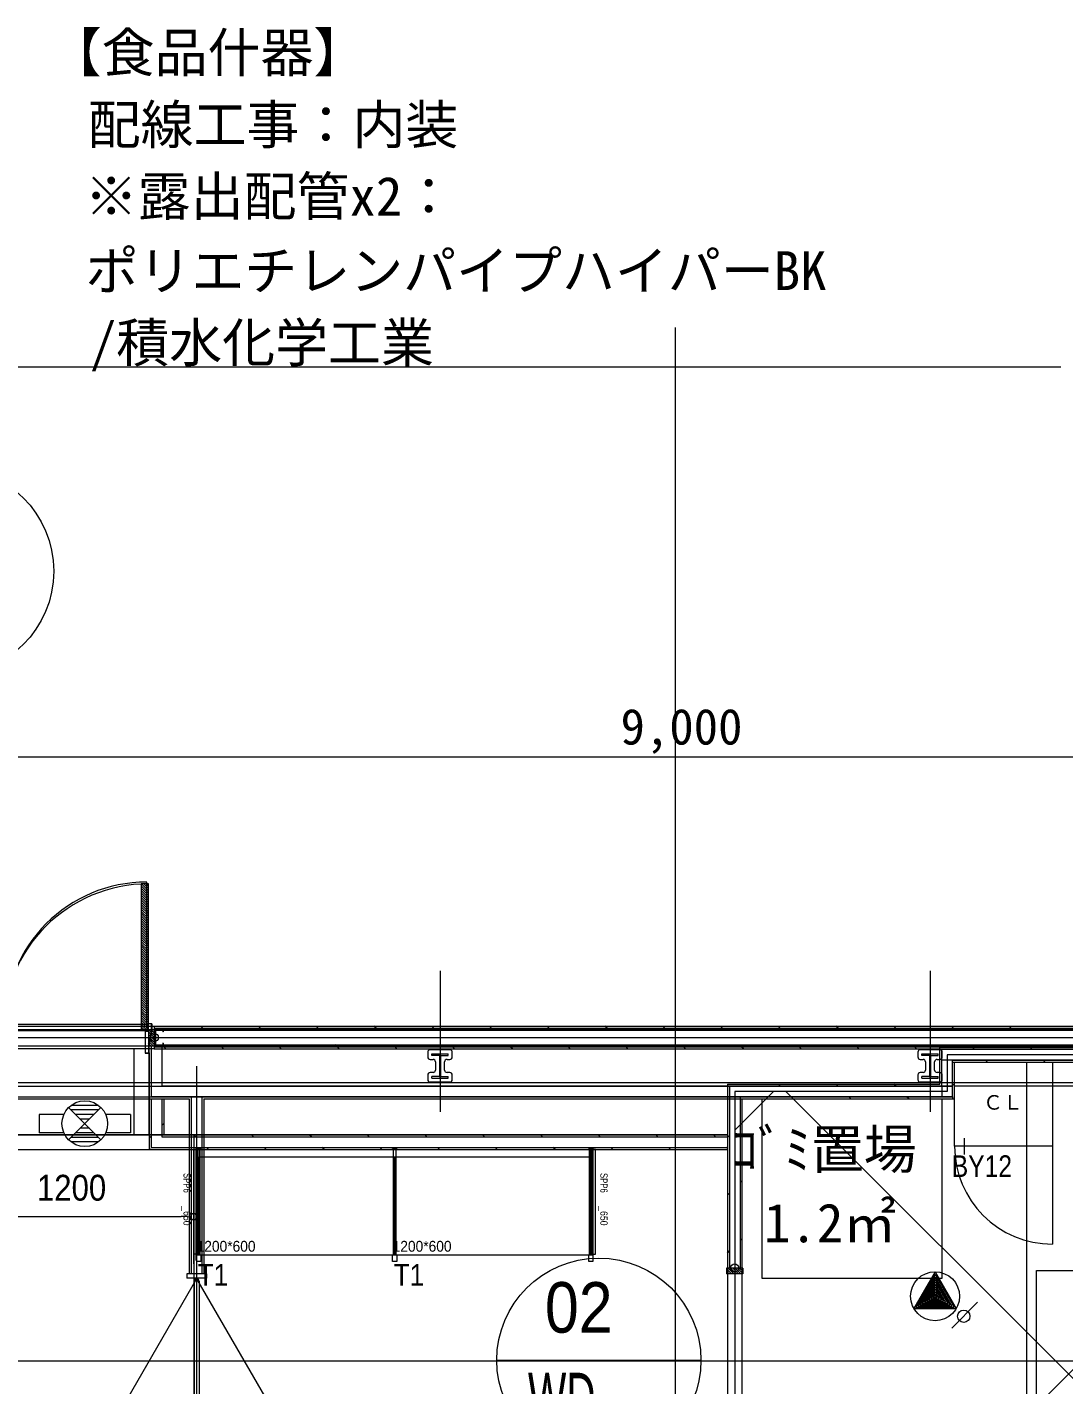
# Model space of a CAD drawing. Units: millimetres at full size, sheet at 1:100. Extents: x 3352 to 127672, y -40372 to 101181.
# Drawn here: x 61442 to 67789, y 6710 to 15023 of the extents above; entities that cross this region are included whole.
import ezdxf
from ezdxf.enums import TextEntityAlignment as Align

# ---------------------------------------------------------------- set-up
doc = ezdxf.new("R2010")
doc.units = ezdxf.units.MM
doc.header["$LTSCALE"] = 100
doc.header["$PDMODE"] = 32
doc.header["$PDSIZE"] = 50
doc.linetypes.add('CHAIN2', pattern=[12, 9, -1, 1, -1])
doc.linetypes.add('DASHED3', pattern=[4, 3, -1])
doc.layers.add('0-0', color=134, linetype='Continuous', lineweight=18)
doc.styles.add('Geneva', font='')
doc.styles.add('MS UI Gothic', font='')
doc.styles.add('ＭＳ ゴシック', font='')
doc.styles.add('ＭＳ Ｐゴシック', font='')
doc.styles.get('Geneva').set_extended_font_data('Geneva')
doc.styles.get('MS UI Gothic').set_extended_font_data('MS UI Gothic')
doc.styles.get('ＭＳ ゴシック').set_extended_font_data('MS Gothic')
doc.styles.get('ＭＳ Ｐゴシック').set_extended_font_data('MS PGothic')

msp = doc.modelspace()

# ---------------------------------------------------------------- linework, layer by layer
at = {"layer": '0-0', "color": 47}
for p, q in [((65408.8, 13184.6), (65408.8, -34300.8)), ((61274.8, 8906.7), (70274.8, 8906.7)), ((18347.6, 8836.7), (91067.1, 8836.7)), ((63919.8, 8736.7), (64019.8, 8736.7)), ((63919.8, 8727.7), (63919.8, 8736.7)), ((66919.8, 8736.7), (67019.8, 8736.7)), ((66919.8, 8727.7), (66919.8, 8736.7)), ((63964.8, 8727.7), (63919.8, 8727.7)), ((63966.8, 8725.7), (63966.8, 8599.7)), ((63972.8, 8725.7), (63972.8, 8599.7)), ((66964.8, 8727.7), (66919.8, 8727.7)), ((66966.8, 8725.7), (66966.8, 8599.7)), ((66972.8, 8725.7), (66972.8, 8599.7)), ((67107.3, 8699.2), (69662.3, 8699.2)), ((67107.3, 8474.2), (67107.3, 8699.2)), ((67119.8, 8686.7), (69649.8, 8686.7)), ((67119.8, 8461.7), (67119.8, 8686.7)), ((63919.8, 8588.7), (63919.8, 8597.7)), ((63964.8, 8597.7), (63919.8, 8597.7)), ((63974.8, 8597.7), (64019.8, 8597.7)), ((66919.8, 8588.7), (66919.8, 8597.7)), ((66964.8, 8597.7), (66919.8, 8597.7)), ((66974.8, 8597.7), (67019.8, 8597.7)), ((61212.3, 8539.2), (67107.3, 8539.2)), ((61277.3, 8474.2), (67107.3, 8474.2)), ((61289.8, 8461.7), (62434.8, 8461.7)), ((61894, 8210.6), (61696.1, 8408.5)), ((61894.1, 8408.5), (61696.1, 8210.5)), ((61879.1, 8421.5), (61711.1, 8421.5)), ((62434.8, 8461.7), (62434.8, 7389.2)), ((62447.3, 8474.2), (62447.3, 7389.2)), ((62512.3, 8474.2), (62512.3, 7389.2)), ((62524.8, 8461.7), (62524.8, 7389.2)), ((62524.8, 8461.7), (67119.8, 8461.7)), ((61515.1, 8365.5), (61515.1, 8253.5)), ((61666.8, 8365.5), (61515.1, 8365.5)), ((61879.1, 8393.5), (61711.1, 8393.5)), ((61851.1, 8365.5), (61739.1, 8365.5)), ((61823.1, 8337.5), (61767.1, 8337.5)), ((62075.1, 8365.5), (61923.4, 8365.5)), ((62075.1, 8365.5), (62075.1, 8253.5)), ((61666.8, 8253.5), (61515.1, 8253.5)), ((61851.1, 8253.5), (61739.1, 8253.5)), ((61823.1, 8281.5), (61767.1, 8281.5)), ((62075.1, 8253.5), (61923.4, 8253.5)), ((61879.1, 8225.5), (61711.1, 8225.5)), ((61879.1, 8197.5), (61711.1, 8197.5)), ((67000.1, 7402.5), (67130, 7177.5)), ((67000.1, 7387.5), (66883.2, 7185)), ((67000.1, 7372.5), (66896.2, 7192.5)), ((67000.1, 7357.5), (66909.2, 7200)), ((67000.1, 7342.5), (66922.2, 7207.5)), ((67000.1, 7327.5), (66935.2, 7215)), ((67000.1, 7387.5), (67117, 7185)), ((67000.1, 7372.5), (67104, 7192.5)), ((67000.1, 7357.5), (67091, 7200)), ((67000.1, 7342.5), (67078.1, 7207.5)), ((67000.1, 7327.5), (67065.1, 7215)), ((67106.2, 7358.6), (67106.2, 7358.6)), ((66850.1, 7252.5), (66850.1, 7252.5)), ((67000.1, 7312.5), (66948.1, 7222.5)), ((67000.1, 7297.5), (66961.1, 7230)), ((67000.1, 7282.5), (66974.1, 7237.5)), ((66974.1, 7237.5), (67026.1, 7237.5)), ((67000.1, 7267.5), (66987.1, 7245)), ((66987.1, 7245), (67013.1, 7245)), ((67000.1, 7312.5), (67052.1, 7222.5)), ((67000.1, 7297.5), (67039.1, 7230)), ((67000.1, 7282.5), (67026.1, 7237.5)), ((67000.1, 7267.5), (67013.1, 7245)), ((67150.1, 7252.5), (67150.1, 7252.5)), ((66883.2, 7185), (67117, 7185)), ((66896.2, 7192.5), (67104, 7192.5)), ((66909.2, 7200), (67091, 7200)), ((66922.2, 7207.5), (67078.1, 7207.5)), ((66935.2, 7215), (67065.1, 7215)), ((66948.1, 7222.5), (67052.1, 7222.5)), ((66961.1, 7230), (67039.1, 7230)), ((67261.1, 7215.6), (67102.8, 7057.3)), ((66894, 7146.4), (66894, 7146.4)), ((67000.1, 7102.5), (67000.1, 7102.5)), ((67106.2, 7146.4), (67106.2, 7146.4)), ((6146.3, 6856.7), (91067.1, 6856.7))]:
    msp.add_line(p, q, dxfattribs=at)
at = {"layer": '0-0', "color": 5}
for p, q in [((58716.4, 12942.2), (67769.4, 12942.2)), ((58716.4, 12942.2), (67769.4, 12942.2)), ((64317.2, 6861.4), (65567.2, 6861.4))]:
    msp.add_line(p, q, dxfattribs=at)
at = {"layer": '0-0', "color": 4}
for p, q in [((60969.8, 10554.8), (69969.8, 10554.8)), ((63969.8, 9245.3), (63969.8, 8382.8)), ((66969.8, 9245.3), (66969.8, 8382.8)), ((62097.7, 8240.4), (62098, 8766.6)), ((62189.7, 8240.4), (62190, 8766.6)), ((63894.8, 8746.7), (63894.8, 8717.7)), ((64029.8, 8761.7), (63909.8, 8761.7)), ((64044.8, 8717.7), (64044.8, 8746.7)), ((66894.8, 8746.7), (66894.8, 8717.7)), ((67029.8, 8761.7), (66909.8, 8761.7)), ((67044.8, 8717.7), (67044.8, 8746.7)), ((62479.8, 8662.4), (62479.8, 5005.5)), ((63909.8, 8702.7), (63926.8, 8702.7)), ((63941.8, 8687.7), (63941.8, 8637.7)), ((63997.8, 8637.7), (63997.8, 8687.7)), ((64012.8, 8702.7), (64029.8, 8702.7)), ((66909.8, 8702.7), (66926.8, 8702.7)), ((66941.8, 8687.7), (66941.8, 8637.7)), ((66997.8, 8637.7), (66997.8, 8687.7)), ((67012.8, 8702.7), (67029.8, 8702.7)), ((63894.8, 8607.7), (63894.8, 8578.7)), ((63926.8, 8622.7), (63909.8, 8622.7)), ((64029.8, 8563.7), (63909.8, 8563.7)), ((64029.8, 8622.7), (64012.8, 8622.7)), ((64044.8, 8578.7), (64044.8, 8607.7)), ((66894.8, 8607.7), (66894.8, 8578.7)), ((66926.8, 8622.7), (66909.8, 8622.7)), ((67029.8, 8563.7), (66909.8, 8563.7)), ((67029.8, 8622.7), (67012.8, 8622.7)), ((67044.8, 8578.7), (67044.8, 8607.7)), ((24446.9, 8561.7), (91067.1, 8561.7)), ((27388.3, 8243.7), (65728.8, 8243.7)), ((65728.8, 8243.7), (65728.7, -12680.5)), ((27388.3, 8151.7), (65728.8, 8151.7)), ((62479.8, 7359.2), (62028.5, 6577.6)), ((62539.8, 7389.2), (62419.8, 7389.2)), ((62419.8, 7389.2), (62419.8, 7364.2)), ((62539.8, 7364.2), (62419.8, 7364.2)), ((62464.8, 7344.2), (62464.8, 6471.7)), ((62479.8, 7359.2), (62931, 6577.6)), ((62494.8, 7344.2), (62494.8, 6471.7)), ((62539.8, 7389.2), (62539.8, 7364.2))]:
    msp.add_line(p, q, dxfattribs=at)
at = {"layer": '0-0'}
for p, q in [((60969.8, 10554.8), (69969.8, 10554.8)), ((62185.3, 9720.5), (62140.8, 9765)), ((62185.3, 9706.4), (62140.8, 9750.9)), ((62185.3, 9692.3), (62140.8, 9736.7)), ((62185.3, 9734.7), (62142.3, 9777.7)), ((62185.3, 9748.8), (62156.4, 9777.7)), ((62185.3, 9763), (62170.6, 9777.7)), ((62185.3, 9777.1), (62184.7, 9777.7)), ((62185.3, 9678.1), (62140.8, 9722.6)), ((62185.3, 9664), (62140.8, 9708.4)), ((62185.3, 9649.8), (62140.8, 9694.3)), ((62185.3, 9635.7), (62140.8, 9680.1)), ((62185.3, 9621.6), (62140.8, 9666)), ((62185.3, 9607.4), (62140.8, 9651.9)), ((62185.3, 9593.3), (62140.8, 9637.7)), ((62185.3, 9579.1), (62140.8, 9623.6)), ((62185.3, 9565), (62140.8, 9609.4)), ((62185.3, 9550.8), (62140.8, 9595.3)), ((62185.3, 9536.7), (62140.8, 9581.2)), ((62185.3, 9522.6), (62140.8, 9567)), ((62185.3, 9508.4), (62140.8, 9552.9)), ((62185.3, 9494.3), (62140.8, 9538.7)), ((62185.3, 9480.1), (62140.8, 9524.6)), ((62185.3, 9466), (62140.8, 9510.4)), ((62185.3, 9451.8), (62140.8, 9496.3)), ((62185.3, 9437.7), (62140.8, 9482.2)), ((62185.3, 9423.6), (62140.8, 9468)), ((62185.3, 9409.4), (62140.8, 9453.9)), ((62185.3, 9395.3), (62140.8, 9439.7)), ((62185.3, 9381.1), (62140.8, 9425.6)), ((62185.3, 9367), (62140.8, 9411.4)), ((62185.3, 9352.9), (62140.8, 9397.3)), ((62185.3, 9338.7), (62140.8, 9383.2)), ((62185.3, 9324.6), (62140.8, 9369)), ((62185.3, 9310.4), (62140.8, 9354.9)), ((62185.3, 9296.3), (62140.8, 9340.7)), ((62185.3, 9282.1), (62140.8, 9326.6)), ((62185.3, 9268), (62140.8, 9312.5)), ((62185.3, 9253.9), (62140.8, 9298.3)), ((62185.3, 9239.7), (62140.8, 9284.2)), ((62185.3, 9225.6), (62140.8, 9270)), ((62185.3, 9211.4), (62140.8, 9255.9)), ((62185.3, 9197.3), (62140.8, 9241.7)), ((62185.3, 9183.1), (62140.8, 9227.6)), ((62185.3, 9169), (62140.8, 9213.5)), ((62185.3, 9154.9), (62140.8, 9199.3)), ((62185.3, 9140.7), (62140.8, 9185.2)), ((62185.3, 9126.6), (62140.8, 9171)), ((62185.3, 9112.4), (62140.8, 9156.9)), ((62185.3, 9098.3), (62140.8, 9142.7)), ((62185.3, 9084.2), (62140.8, 9128.6)), ((62185.3, 9070), (62140.8, 9114.5)), ((62185.3, 9055.9), (62140.8, 9100.3)), ((62185.3, 9041.7), (62140.8, 9086.2)), ((62185.3, 9027.6), (62140.8, 9072)), ((62185.3, 9013.4), (62140.8, 9057.9)), ((62185.3, 8999.3), (62140.8, 9043.8)), ((62185.3, 8985.2), (62140.8, 9029.6)), ((62185.3, 8971), (62140.8, 9015.5)), ((62185.3, 8956.9), (62140.8, 9001.3)), ((62185.3, 8942.7), (62140.8, 8987.2)), ((52271.8, 8906.7), (62220.3, 8906.7)), ((62185.3, 8928.6), (62140.8, 8973)), ((62185.3, 8914.4), (62140.8, 8958.9)), ((62185.3, 8900.3), (62140.8, 8944.8)), ((62184.7, 8886.7), (62140.8, 8930.6)), ((62170.6, 8886.7), (62140.8, 8916.5)), ((62156.5, 8886.7), (62140.8, 8902.3)), ((62204.8, 8906.7), (70274.8, 8906.7)), ((62220.3, 8906.7), (62220.3, 8766.7)), ((62517.2, 8894.2), (62504.7, 8906.7)), ((62870.8, 8894.2), (62858.3, 8906.7)), ((63224.3, 8894.2), (63211.8, 8906.7)), ((63577.9, 8894.2), (63565.4, 8906.7)), ((63931.4, 8894.2), (63918.9, 8906.7)), ((64285, 8894.2), (64272.5, 8906.7)), ((64638.5, 8894.2), (64626, 8906.7)), ((64992.1, 8894.2), (64979.6, 8906.7)), ((65345.6, 8894.2), (65333.1, 8906.7)), ((65699.2, 8894.2), (65686.7, 8906.7)), ((66052.7, 8894.2), (66040.2, 8906.7)), ((66406.3, 8894.2), (66393.8, 8906.7)), ((66759.8, 8894.2), (66747.3, 8906.7)), ((67113.4, 8894.2), (67100.9, 8906.7)), ((67466.9, 8894.2), (67454.4, 8906.7)), ((24694.8, 8836.7), (84654.3, 8836.7)), ((24694.8, 8836.7), (84654.3, 8836.7)), ((61274.8, 8886.7), (70253.8, 8886.7)), ((62142.3, 8886.7), (62140.8, 8888.2)), ((62185.3, 8886.7), (62185.3, 8786.7)), ((62220.3, 8851.2), (62185.3, 8886.2)), ((62220.3, 8837), (62185.3, 8872)), ((62220.3, 8822.9), (62185.3, 8857.9)), ((62220.3, 8808.7), (62185.3, 8843.7)), ((62220.3, 8794.6), (62185.3, 8829.6)), ((62214, 8786.7), (62185.3, 8815.5)), ((62220.3, 8865.3), (62198.9, 8886.7)), ((62220.3, 8879.4), (62213, 8886.7)), ((62220.3, 8894.2), (70272.6, 8894.2)), ((62220.3, 8881.7), (70272.6, 8881.7)), ((62224.8, 8787.8), (62224.8, 8885.8)), ((62272.5, 8884.5), (62227.1, 8884.5)), ((62227.1, 8884.5), (62227.1, 8789.1)), ((62272.5, 8884.5), (62272.5, 8871.8)), ((62529.7, 8881.7), (62517.2, 8894.2)), ((62883.3, 8881.7), (62870.8, 8894.2)), ((63236.8, 8881.7), (63224.3, 8894.2)), ((63590.4, 8881.7), (63577.9, 8894.2)), ((63943.9, 8881.7), (63931.4, 8894.2)), ((64297.5, 8881.7), (64285, 8894.2)), ((64651, 8881.7), (64638.5, 8894.2)), ((65004.6, 8881.7), (64992.1, 8894.2)), ((65358.1, 8881.7), (65345.6, 8894.2)), ((65711.7, 8881.7), (65699.2, 8894.2)), ((66065.2, 8881.7), (66052.7, 8894.2)), ((66418.8, 8881.7), (66406.3, 8894.2)), ((66772.3, 8881.7), (66759.8, 8894.2)), ((67125.9, 8881.7), (67113.4, 8894.2)), ((67479.4, 8881.7), (67466.9, 8894.2)), ((61253.8, 8786.7), (70253.8, 8786.7)), ((62220.3, 8766.7), (61259.3, 8766.7)), ((62199.9, 8786.7), (62185.3, 8801.3)), ((62185.7, 8786.7), (62185.3, 8787.2)), ((62189.8, 8742.3), (62189.8, 8461.7)), ((62202.3, 8786.7), (62202.3, 8474.2)), ((62220.3, 8791.7), (70214.8, 8791.7)), ((62220.3, 8779.2), (70214.8, 8779.2)), ((62220.3, 8766.7), (70202.3, 8766.7)), ((62272.5, 8789.1), (62227.1, 8789.1)), ((62278.6, 8779.2), (62266.1, 8791.7)), ((62267.3, 8786.7), (62267.3, 8539.2)), ((62272.5, 8801.8), (62272.5, 8789.1)), ((62274.8, 8801.8), (62272.5, 8801.8)), ((62274.8, 8801.8), (62274.8, 8786.8)), ((62291.1, 8766.7), (62278.6, 8779.2)), ((62632.2, 8779.2), (62619.7, 8791.7)), ((62644.7, 8766.7), (62632.2, 8779.2)), ((62985.8, 8779.2), (62973.3, 8791.7)), ((62998.3, 8766.7), (62985.8, 8779.2)), ((63339.3, 8779.2), (63326.8, 8791.7)), ((63351.8, 8766.7), (63339.3, 8779.2)), ((63692.9, 8779.2), (63680.4, 8791.7)), ((63705.4, 8766.7), (63692.9, 8779.2)), ((63894.8, 8746.7), (63894.8, 8717.7)), ((64029.8, 8761.7), (63909.8, 8761.7)), ((63919.8, 8736.7), (64019.8, 8736.7)), ((63919.8, 8727.7), (63919.8, 8736.7)), ((64046.4, 8779.2), (64033.9, 8791.7)), ((64044.8, 8717.7), (64044.8, 8746.7)), ((64058.9, 8766.7), (64046.4, 8779.2)), ((64400, 8779.2), (64387.5, 8791.7)), ((64412.5, 8766.7), (64400, 8779.2)), ((64753.5, 8779.2), (64741, 8791.7)), ((64766, 8766.7), (64753.5, 8779.2)), ((65107.1, 8779.2), (65094.6, 8791.7)), ((65119.6, 8766.7), (65107.1, 8779.2)), ((65460.6, 8779.2), (65448.1, 8791.7)), ((65473.1, 8766.7), (65460.6, 8779.2)), ((65814.2, 8779.2), (65801.7, 8791.7)), ((65826.7, 8766.7), (65814.2, 8779.2)), ((66167.7, 8779.2), (66155.2, 8791.7)), ((66180.2, 8766.7), (66167.7, 8779.2)), ((66521.3, 8779.2), (66508.8, 8791.7)), ((66533.8, 8766.7), (66521.3, 8779.2)), ((66874.8, 8779.2), (66862.3, 8791.7)), ((66887.3, 8766.7), (66874.8, 8779.2)), ((66894.8, 8746.7), (66894.8, 8717.7)), ((67029.8, 8761.7), (66909.8, 8761.7)), ((66919.8, 8736.7), (67019.8, 8736.7)), ((66919.8, 8727.7), (66919.8, 8736.7)), ((69727.3, 8776.7), (67029.8, 8776.7)), ((67029.8, 8551.7), (67029.8, 8764.2)), ((69662.3, 8764.2), (67042.3, 8764.2)), ((67044.8, 8717.7), (67044.8, 8746.7)), ((67228.4, 8779.2), (67215.9, 8791.7)), ((67243.4, 8764.2), (67228.4, 8779.2)), ((67581.9, 8779.2), (67569.4, 8791.7)), ((67596.9, 8764.2), (67581.9, 8779.2)), ((63909.8, 8702.7), (63926.8, 8702.7)), ((63964.8, 8727.7), (63919.8, 8727.7)), ((63941.8, 8687.7), (63941.8, 8637.7)), ((63966.8, 8725.7), (63966.8, 8599.7)), ((63972.8, 8725.7), (63972.8, 8599.7)), ((63997.8, 8637.7), (63997.8, 8687.7)), ((64012.8, 8702.7), (64029.8, 8702.7)), ((66909.8, 8702.7), (66926.8, 8702.7)), ((66964.8, 8727.7), (66919.8, 8727.7)), ((66941.8, 8687.7), (66941.8, 8637.7)), ((66966.8, 8725.7), (66966.8, 8599.7)), ((66972.8, 8725.7), (66972.8, 8599.7)), ((66997.8, 8637.7), (66997.8, 8687.7)), ((67012.8, 8702.7), (67029.8, 8702.7)), ((67042.3, 8539.2), (67042.3, 8699.2)), ((67107.3, 8474.2), (67107.3, 8699.2)), ((67107.3, 8686.7), (67119.8, 8686.7)), ((67308.4, 8699.2), (67320.9, 8686.7)), ((67562.2, 5348), (67562.2, 8686.7)), ((67661.9, 8699.2), (67674.4, 8686.7)), ((63894.8, 8607.7), (63894.8, 8578.7)), ((63926.8, 8622.7), (63909.8, 8622.7)), ((64029.8, 8563.7), (63909.8, 8563.7)), ((63919.8, 8588.7), (63919.8, 8597.7)), ((63964.8, 8597.7), (63919.8, 8597.7)), ((63974.8, 8597.7), (64019.8, 8597.7)), ((64029.8, 8622.7), (64012.8, 8622.7)), ((64044.8, 8578.7), (64044.8, 8607.7)), ((66894.8, 8607.7), (66894.8, 8578.7)), ((66926.8, 8622.7), (66909.8, 8622.7)), ((67029.8, 8563.7), (66909.8, 8563.7)), ((66919.8, 8588.7), (66919.8, 8597.7)), ((66964.8, 8597.7), (66919.8, 8597.7)), ((66974.8, 8597.7), (67019.8, 8597.7)), ((67029.8, 8622.7), (67012.8, 8622.7)), ((67044.8, 8578.7), (67044.8, 8607.7)), ((67107.3, 8539.2), (62267.3, 8539.2)), ((65728.8, 8551.7), (65728.8, 8539.2)), ((65728.8, 8551.7), (67029.8, 8551.7)), ((65728.8, 8539.2), (65728.8, -14593.3)), ((65741.3, 8539.2), (65741.3, 8474.2)), ((66054.2, 8539.2), (66041.7, 8551.7)), ((66407.7, 8539.2), (66395.2, 8551.7)), ((66761.3, 8539.2), (66748.8, 8551.7)), ((67042.3, 8539.2), (67042.3, 8474.2)), ((67119.8, 8554.9), (67107.3, 8542.4)), ((67119.8, 8541.4), (69649.8, 8541.4)), ((62189.8, 8461.7), (62189.8, 8151.7)), ((62189.8, 8461.7), (62434.8, 8461.7)), ((67107.3, 8474.2), (62202.3, 8474.2)), ((62202.3, 8461.7), (62202.3, 8164.2)), ((62267.3, 8461.7), (62267.3, 8229.2)), ((62279.8, 8461.7), (62279.8, 8241.7)), ((65741.3, 8474.2), (65741.3, 7425.5)), ((65806.3, 8474.2), (65806.3, 8461.7)), ((65806.3, 8461.7), (65806.3, 7425.5)), ((65818.8, -13058.2), (65818.8, 8461.7)), ((66131.7, 8461.7), (66119.2, 8474.2)), ((66485.2, 8461.7), (66472.7, 8474.2)), ((66838.8, 8461.7), (66826.3, 8474.2)), ((67107.3, 8474.2), (67107.3, 8461.7)), ((65806.3, 8302), (65818.8, 8314.5)), ((62189.8, 8221), (62202.3, 8233.5)), ((62267.3, 8298.5), (62279.8, 8311)), ((62279.8, 8241.7), (65728.8, 8241.7)), ((62475.1, 8229.2), (62462.6, 8241.7)), ((62828.6, 8229.2), (62816.1, 8241.7)), ((63182.2, 8229.2), (63169.7, 8241.7)), ((63535.8, 8229.2), (63523.3, 8241.7)), ((63889.3, 8229.2), (63876.8, 8241.7)), ((64242.9, 8229.2), (64230.4, 8241.7)), ((64596.4, 8229.2), (64583.9, 8241.7)), ((64950, 8229.2), (64937.5, 8241.7)), ((65303.5, 8229.2), (65291, 8241.7)), ((65657.1, 8229.2), (65644.6, 8241.7)), ((65728.8, 8224.5), (65741.3, 8237)), ((54505.2, 8151.7), (65728.8, 8151.7)), ((62189.8, 8151.7), (65728.8, 8151.7)), ((62199, 8151.7), (62194.4, 8156.3)), ((62202.3, 8164.2), (65728.8, 8164.2)), ((62267.3, 8229.2), (65728.8, 8229.2)), ((62462.3, 7451.9), (62462.3, 8150.7)), ((62462.3, 8150.7), (62476.3, 8150.7)), ((62476.3, 7510.7), (62476.3, 8150.7)), ((62485.3, 7505.7), (62485.3, 8151.7)), ((62493.8, 8152.7), (62493.8, 7508.7)), ((62499.3, 8151.7), (62499.3, 7505.7)), ((62552.6, 8151.7), (62540.1, 8164.2)), ((62906.1, 8151.7), (62893.6, 8164.2)), ((63259.7, 8151.7), (63247.2, 8164.2)), ((63613.3, 8151.7), (63600.8, 8164.2)), ((63679.8, 8151.7), (63679.8, 8154.7)), ((63685.3, 7505.7), (63685.3, 8151.7)), ((63699.3, 8151.7), (63699.3, 7505.7)), ((63966.8, 8151.7), (63954.3, 8164.2)), ((64320.4, 8151.7), (64307.9, 8164.2)), ((64673.9, 8151.7), (64661.4, 8164.2)), ((64879.8, 8151.7), (64879.8, 8154.7)), ((64885.3, 7505.7), (64885.3, 8151.7)), ((64890.8, 8152.7), (64890.8, 7508.7)), ((64899.3, 8151.7), (64899.3, 7505.7)), ((64908.3, 7510.7), (64908.3, 8150.7)), ((65027.5, 8151.7), (65015, 8164.2)), ((65381, 8151.7), (65368.5, 8164.2)), ((65728.8, 8157.5), (65722.1, 8164.2)), ((62479.3, 8035.7), (62479.3, 8085.7)), ((62494.3, 8085.7), (62494.3, 8035.7)), ((64890.3, 8085.7), (64890.3, 8035.7)), ((64905.3, 8035.7), (64905.3, 8085.7)), ((65806.3, 7948.5), (65818.8, 7961)), ((65728.8, 7871), (65741.3, 7883.5)), ((61338.5, 7740.5), (62386, 7740.5)), ((62494.3, 7625.7), (62494.3, 7575.7)), ((64890.3, 7625.7), (64890.3, 7575.7)), ((65806.3, 7594.9), (65818.8, 7607.4)), ((62476.3, 7510.7), (62462.3, 7510.7)), ((62479.8, 7505.7), (64904.8, 7505.7)), ((64890.8, 7508.7), (64890.8, 7505.7)), ((65728.8, 7517.4), (65741.3, 7529.9)), ((65823.8, 7425.5), (65723.8, 7425.5)), ((65723.8, 7425.5), (65723.8, 7390.5)), ((65823.8, 7425.5), (65823.8, 7390.5)), ((65823.8, 7390.5), (65723.8, 7390.5))]:
    msp.add_line(p, q, dxfattribs=at)
at = {"layer": '0-0', "color": 8}
for p, q in [((62174.8, 8918.8), (62174.8, 9788.8)), ((61304.8, 8918.8), (62174.8, 8918.8)), ((62174.8, 8918.8), (62174.8, 8878.8)), ((62179.8, 8919.8), (62179.8, 8875.8)), ((62181.4, 8874.2), (62181.4, 8920.2)), ((62181.8, 8921.8), (62202.8, 8921.8)), ((62204.8, 8919.8), (62204.8, 8876.8)), ((62174.8, 8878.8), (61304.8, 8878.8)), ((62164.8, 8873.8), (62164.8, 8742.3)), ((62181.4, 8874.2), (62166.4, 8874.2)), ((62166.8, 8875.8), (62179.8, 8875.8)), ((62188.2, 8787.1), (62203.2, 8877.1)), ((62189.8, 8786.8), (62204.8, 8876.8)), ((62166.8, 8740.3), (62187.8, 8740.3)), ((62188.2, 8741.9), (62188.2, 8786.8)), ((62189.8, 8742.3), (62189.8, 8786.8)), ((62424.1, 7740.5), (62386, 7740.5))]:
    msp.add_line(p, q, dxfattribs=at)
at = {"layer": '0-0', "linetype": 'CHAIN2'}
for p, q in [((63969.8, 9245.3), (63969.8, 8382.8)), ((66969.8, 9245.3), (66969.8, 8382.8)), ((18347.6, 8836.7), (91067.1, 8836.7)), ((18347.6, 8836.7), (91067.1, 8836.7)), ((24446.9, 8561.7), (91067.1, 8561.7)), ((24446.9, 8561.7), (91067.1, 8561.7))]:
    msp.add_line(p, q, dxfattribs=at)
at = {"layer": '0-0', "color": 1}
for p, q in [((24694.8, 8836.7), (84654.3, 8836.7)), ((67179.8, 8121.7), (67179.8, 8221.7)), ((67719.8, 8171.7), (67719.8, 7571.7))]:
    msp.add_line(p, q, dxfattribs=at)
at = {"layer": '0-0', "color": 140}
for p, q in [((65773.8, 4734), (69694.8, 8655)), ((65773.8, 8269.5), (66010.9, 8506.7)), ((66086.7, 8506.7), (69719.8, 4873.6))]:
    msp.add_line(p, q, dxfattribs=at)
at = {"layer": '0-0', "color": 150}
msp.add_line((65773.8, 8506.7), (65773.8, -13048.3), dxfattribs=at)
at = {"layer": '0-0', "linetype": 'DASHED3'}
msp.add_line((61289.8, 8461.7), (62189.8, 8461.7), dxfattribs=at)
at = {"layer": '0-0', "color": 7}
for p, q in [((65818.8, 8314.5), (65965.9, 8461.7)), ((65723.8, 7420.9), (65754.2, 7390.5)), ((65723.8, 7406.7), (65740, 7390.5)), ((65733.3, 7425.5), (65768.3, 7390.5)), ((65747.5, 7425.5), (65782.5, 7390.5)), ((65761.6, 7425.5), (65796.6, 7390.5)), ((65775.7, 7425.5), (65810.7, 7390.5)), ((65789.9, 7425.5), (65823.8, 7391.6)), ((65804, 7425.5), (65823.8, 7405.7)), ((65818.2, 7425.5), (65823.8, 7419.9)), ((65723.8, 7392.6), (65725.9, 7390.5))]:
    msp.add_line(p, q, dxfattribs=at)
at = {"layer": '0-0'}
for points in [[(62185.3, 8886.7), (62185.3, 9777.7), (62140.8, 9777.7), (62140.8, 8886.7)], [(62274.8, 8886.8), (62274.8, 8871.8), (62272.5, 8871.8)], [(62524.8, 8461.7), (67119.8, 8461.7), (67119.8, 8686.7), (69649.8, 8686.7), (69649.8, 8241.7), (70292.3, 8241.7), (70292.3, 8766.7), (84596.8, 8766.7)], [(63974.8, 8727.7), (64019.8, 8727.7), (64019.8, 8736.7)], [(66974.8, 8727.7), (67019.8, 8727.7), (67019.8, 8736.7)], [(67107.3, 8699.2), (67042.3, 8699.2), (67042.3, 8764.2), (67029.8, 8764.2), (67029.8, 8776.7)], [(69727.3, 8764.2), (69662.3, 8764.2), (69662.3, 8699.2), (67107.3, 8699.2)], [(63919.8, 8588.7), (64019.8, 8588.7), (64019.8, 8597.7)], [(66919.8, 8588.7), (67019.8, 8588.7), (67019.8, 8597.7)], [(65728.8, -2733.3), (56605.2, -2733.3), (54505.2, -633.3), (54505.2, 8151.7), (65728.8, 8151.7)], [(62479.8, 8154.7), (62504.8, 8154.7), (62504.8, 8151.7)], [(63679.8, 8154.7), (63704.8, 8154.7), (63704.8, 8151.7)], [(64879.8, 8154.7), (64904.8, 8154.7), (64904.8, 7508.7)], [(64908.3, 7510.7), (64922.3, 7510.7), (64922.3, 8150.7), (64908.3, 8150.7)], [(62476.3, 8085.7), (62497.3, 8085.7), (62497.3, 8035.7), (62476.3, 8035.7)], [(62493.3, 7505.7), (62493.3, 8105.7), (63691.3, 8105.7), (63691.3, 7505.7)], [(63693.3, 7505.7), (63693.3, 8105.7), (64891.3, 8105.7), (64891.3, 7505.7)], [(64908.3, 8085.7), (64887.3, 8085.7), (64887.3, 8035.7), (64908.3, 8035.7)], [(62476.3, 7625.7), (62497.3, 7625.7), (62497.3, 7575.7), (62476.3, 7575.7)], [(64908.3, 7625.7), (64887.3, 7625.7), (64887.3, 7575.7), (64908.3, 7575.7)], [(62479.8, 7470.7), (62476.8, 7470.7), (62476.8, 7508.7), (62493.8, 7508.7)], [(62504.8, 7505.7), (62504.8, 7465.7), (62479.8, 7465.7)], [(63704.8, 7505.7), (63704.8, 7465.7), (63679.8, 7465.7), (63679.8, 7505.7)], [(64904.8, 7505.7), (64904.8, 7465.7), (64879.8, 7465.7), (64879.8, 7505.7)], [(64904.8, 7470.7), (64907.8, 7470.7), (64907.8, 7508.7), (64890.8, 7508.7)]]:
    msp.add_lwpolyline(points, dxfattribs=at)
at = {"layer": '0-0', "color": 8}
for points in [[(62203.2, 8876.8), (62203.2, 8920.2), (62181.4, 8920.2)], [(62188.2, 8741.9), (62166.4, 8741.9), (62166.4, 8874.2)], [(67042.3, 8461.7), (67042.3, 7361.7), (65942.3, 7361.7), (65942.3, 8461.7)]]:
    msp.add_lwpolyline(points, dxfattribs=at)
at = {"layer": '0-0', "color": 13}
for points in [[(23269.8, -14593.3), (23269.8, 101.7), (24694.8, 101.7), (24694.8, 8836.7), (84654.3, 8836.7), (84654.3, 5394.2), (69649.8, 5394.2)], [(24694.8, 8836.7), (84654.3, 8836.7), (84654.3, 5394.2), (69649.8, 5394.2)], [(24694.8, 8836.7), (84654.3, 8836.7), (84654.3, 5394.2), (69649.8, 5394.2)], [(24694.8, 8836.7), (84654.3, 8836.7), (84654.3, 5394.2), (69649.8, 5394.2)]]:
    msp.add_lwpolyline(points, dxfattribs=at)
at = {"layer": '0-0', "color": 150}
for points in [[(72812.3, 8836.7), (70247.3, 8836.7), (70247.3, 8286.7), (69694.8, 8286.7), (69694.8, 8731.7), (67074.8, 8731.7), (67074.8, 8506.7), (65773.8, 8506.7)], [(54505.2, 7465.7), (61262.3, 7465.7), (61262.3, 8241.7), (62462.3, 8241.7), (62462.3, 6265.7)]]:
    msp.add_lwpolyline(points, dxfattribs=at)
at = {"layer": '0-0', "color": 47}
for points in [[(63974.8, 8727.7), (64019.8, 8727.7), (64019.8, 8736.7)], [(66974.8, 8727.7), (67019.8, 8727.7), (67019.8, 8736.7)], [(63919.8, 8588.7), (64019.8, 8588.7), (64019.8, 8597.7)], [(66919.8, 8588.7), (67019.8, 8588.7), (67019.8, 8597.7)], [(67000.1, 7402.5), (66870.2, 7177.5), (67130, 7177.5)]]:
    msp.add_lwpolyline(points, dxfattribs=at)
at = {"layer": '0-0', "color": 1}
msp.add_lwpolyline([(67119.8, 8686.7), (67719.8, 8686.7), (67719.8, 8171.7), (67119.8, 8171.7)], close=True, dxfattribs=at)
at = {"layer": '0-0'}
for points in [[(62499.3, 8152.7), (62474.3, 8152.7), (62474.3, 8155.7), (62499.3, 8155.7)], [(64885.3, 8152.7), (64910.3, 8152.7), (64910.3, 8155.7), (64885.3, 8155.7)]]:
    msp.add_lwpolyline(points, close=True, dxfattribs=at)
at = {"layer": '0-0', "color": 150}
msp.add_lwpolyline([(67622.2, 7411.4), (71222.2, 7411.4), (71222.2, 6611.4), (67622.2, 6611.4)], close=True, dxfattribs=at)
at = {"layer": '0-0'}
msp.add_circle((60969.8, 11692), 635, dxfattribs=at)
at = {"layer": '0-0', "color": 47}
for centre, radius in [((61795.1, 8309.5), 140), ((67000.1, 7252.5), 150), ((67175.6, 7130.1), 37.5)]:
    msp.add_circle(centre, radius, dxfattribs=at)
at = {"layer": '0-0', "color": 5}
msp.add_circle((64942.2, 6861.4), 625, dxfattribs=at)
at = {"layer": '0-0'}
for centre, radius, start, end in [((62185.3, 8886.7), 891, 90, 180), ((62225.8, 8885.8), 1, 90, 180), ((62225.8, 8787.8), 1, 180, 270), ((63909.8, 8746.7), 15, 90, 180), ((64029.8, 8746.7), 15, 0, 90), ((66909.8, 8746.7), 15, 90, 180), ((67029.8, 8746.7), 15, 0, 90), ((63909.8, 8717.7), 15, 180, 270), ((63926.8, 8687.7), 15, 0, 90), ((63964.8, 8725.7), 2, 0, 90), ((63974.8, 8725.7), 2, 90, 180), ((64012.8, 8687.7), 15, 90, 180), ((64029.8, 8717.7), 15, 270, 0), ((66909.8, 8717.7), 15, 180, 270), ((66926.8, 8687.7), 15, 0, 90), ((66964.8, 8725.7), 2, 0, 90), ((66974.8, 8725.7), 2, 90, 180), ((67012.8, 8687.7), 15, 90, 180), ((67029.8, 8717.7), 15, 270, 0), ((63909.8, 8607.7), 15, 90, 180), ((63909.8, 8578.7), 15, 180, 270), ((63926.8, 8637.7), 15, 270, 0), ((63964.8, 8599.7), 2, 270, 0), ((63974.8, 8599.7), 2, 180, 270), ((64012.8, 8637.7), 15, 180, 270), ((64029.8, 8607.7), 15, 0, 90), ((64029.8, 8578.7), 15, 270, 0), ((66909.8, 8607.7), 15, 90, 180), ((66909.8, 8578.7), 15, 180, 270), ((66926.8, 8637.7), 15, 270, 0), ((66964.8, 8599.7), 2, 270, 0), ((66974.8, 8599.7), 2, 180, 270), ((67012.8, 8637.7), 15, 180, 270), ((67029.8, 8607.7), 15, 0, 90), ((67029.8, 8578.7), 15, 270, 0)]:
    msp.add_arc(centre, radius, start, end, dxfattribs=at)
at = {"layer": '0-0', "color": 8}
for centre, radius, start, end in [((62174.8, 8918.8), 870, 90, 180), ((62181.8, 8919.8), 2, 90, 180), ((62202.8, 8919.8), 2, 0, 90), ((62166.8, 8873.8), 2, 90, 180), ((62166.8, 8742.3), 2, 180, 270), ((62187.8, 8742.3), 2, 270, 0), ((62462.3, 7740.5), 19.1, 0, 180), ((62462.3, 7740.5), 19.1, 180, 0)]:
    msp.add_arc(centre, radius, start, end, dxfattribs=at)
at = {"layer": '0-0', "color": 4}
for centre, start, end in [((63909.8, 8746.7), 90, 180), ((64029.8, 8746.7), 0, 90), ((66909.8, 8746.7), 90, 180), ((67029.8, 8746.7), 0, 90), ((63909.8, 8717.7), 180, 270), ((63926.8, 8687.7), 0, 90), ((64012.8, 8687.7), 90, 180), ((64029.8, 8717.7), 270, 0), ((66909.8, 8717.7), 180, 270), ((66926.8, 8687.7), 0, 90), ((67012.8, 8687.7), 90, 180), ((67029.8, 8717.7), 270, 0), ((63909.8, 8607.7), 90, 180), ((63909.8, 8578.7), 180, 270), ((63926.8, 8637.7), 270, 0), ((64012.8, 8637.7), 180, 270), ((64029.8, 8607.7), 0, 90), ((64029.8, 8578.7), 270, 0), ((66909.8, 8607.7), 90, 180), ((66909.8, 8578.7), 180, 270), ((66926.8, 8637.7), 270, 0), ((67012.8, 8637.7), 180, 270), ((67029.8, 8607.7), 0, 90), ((67029.8, 8578.7), 270, 0), ((62479.8, 7344.2), 0, 180)]:
    msp.add_arc(centre, 15, start, end, dxfattribs=at)
at = {"layer": '0-0', "color": 47}
for centre, start, end in [((63964.8, 8725.7), 0, 90), ((63974.8, 8725.7), 90, 180), ((66964.8, 8725.7), 0, 90), ((66974.8, 8725.7), 90, 180), ((63964.8, 8599.7), 270, 0), ((63974.8, 8599.7), 180, 270), ((66964.8, 8599.7), 270, 0), ((66974.8, 8599.7), 180, 270)]:
    msp.add_arc(centre, 2, start, end, dxfattribs=at)
at = {"layer": '0-0', "color": 1}
msp.add_arc((67719.8, 8171.7), 600, 180, 270, dxfattribs=at)
at = {"layer": '0-0'}
for p in [(62220.3, 8836.7), (65773.8, 7425.5)]:
    msp.add_point(p, dxfattribs=at)
at = {"layer": '0-0', "color": 47}
msp.add_point((67000.1, 7252.5), dxfattribs=at)

# ---------------------------------------------------------------- texts
at = {"layer": '0-0', "color": 5, "style": 'ＭＳ ゴシック'}
for s, p in [('【食品什器】', (61574.4, 14677.4)), ('【食品什器】', (61574.4, 14677.4)), ('配線工事：内装', (61812.9, 14236.4)), ('※露出配管x2：', (61794.8, 13797.7)), ('ポリエチレンパイプハイパーBK', (61799.6, 13342.1)), ('/積水化学工業', (61826.2, 12901.4))]:
    msp.add_text(s, height=237.6, dxfattribs=at).set_placement(p, align=Align.BOTTOM_LEFT)
at = {"layer": '0-0'}
for s, height, style, p in [('9,000', 219.4, 'ＭＳ ゴシック', (65075, 10564.8)), ('ＣＬ', 89.11, 'ＭＳ Ｐゴシック', (67294.1, 8368.4))]:
    msp.add_text(s, height=height, dxfattribs=dict(at, style=style)).set_placement(p, align=Align.BOTTOM_LEFT)
at = {"layer": '0-0', "color": 8, "style": 'ＭＳ ゴシック'}
for s, p in [('ｺﾞﾐ置場', (65753.4, 7962.8)), ('1.2㎡', (65953.4, 7511.9))]:
    msp.add_text(s, height=237.6, dxfattribs=at).set_placement(p, align=Align.BOTTOM_LEFT)
at = {"layer": '0-0', "color": 191, "style": 'MS UI Gothic'}
for s, width, p in [('BY12', 0.85, (67102.7, 7943.3)), ('T1', 0.9, (62486.3, 7277.3)), ('T1', 0.9, (63686.3, 7277.3))]:
    msp.add_text(s, height=132.6, dxfattribs=dict(at, width=width)).set_placement(p, align=Align.BOTTOM_LEFT)
at = {"layer": '0-0', "style": 'Geneva', "width": 0.9}
msp.add_text('1200', height=158.4, dxfattribs=at).set_placement((61502.1, 7790.5), align=Align.BOTTOM_LEFT)
at = {"layer": '0-0', "color": 191, "style": 'MS UI Gothic', "width": 0.8}
for p in [(62386.1, 8007.2), (64938.1, 8007.2)]:
    msp.add_text('SPP6', height=44.2, rotation=270, dxfattribs=at).set_placement(p, align=Align.BOTTOM_LEFT)
at = {"layer": '0-0', "style": 'MS UI Gothic', "width": 0.9}
for p in [(62386.1, 7804), (64938.1, 7804)]:
    msp.add_text('_650', height=44.2, rotation=270, dxfattribs=at).set_placement(p, align=Align.BOTTOM_LEFT)
at = {"layer": '0-0', "color": 8, "style": 'MS UI Gothic', "width": 0.95}
for p in [(62479.8, 7505.7), (63679.8, 7505.7)]:
    msp.add_text('1200*600', height=66.3, dxfattribs=at).set_placement(p, align=Align.BOTTOM_LEFT)
at = {"layer": '0-0', "color": 5, "style": 'MS UI Gothic'}
for s, width, p in [('02', 0.9, (64612, 6937)), ('WD', 0.6, (64508.3, 6382.1))]:
    msp.add_text(s, height=309.4, dxfattribs=dict(at, width=width)).set_placement(p, align=Align.BOTTOM_LEFT)

doc.saveas('drawing.dxf')
